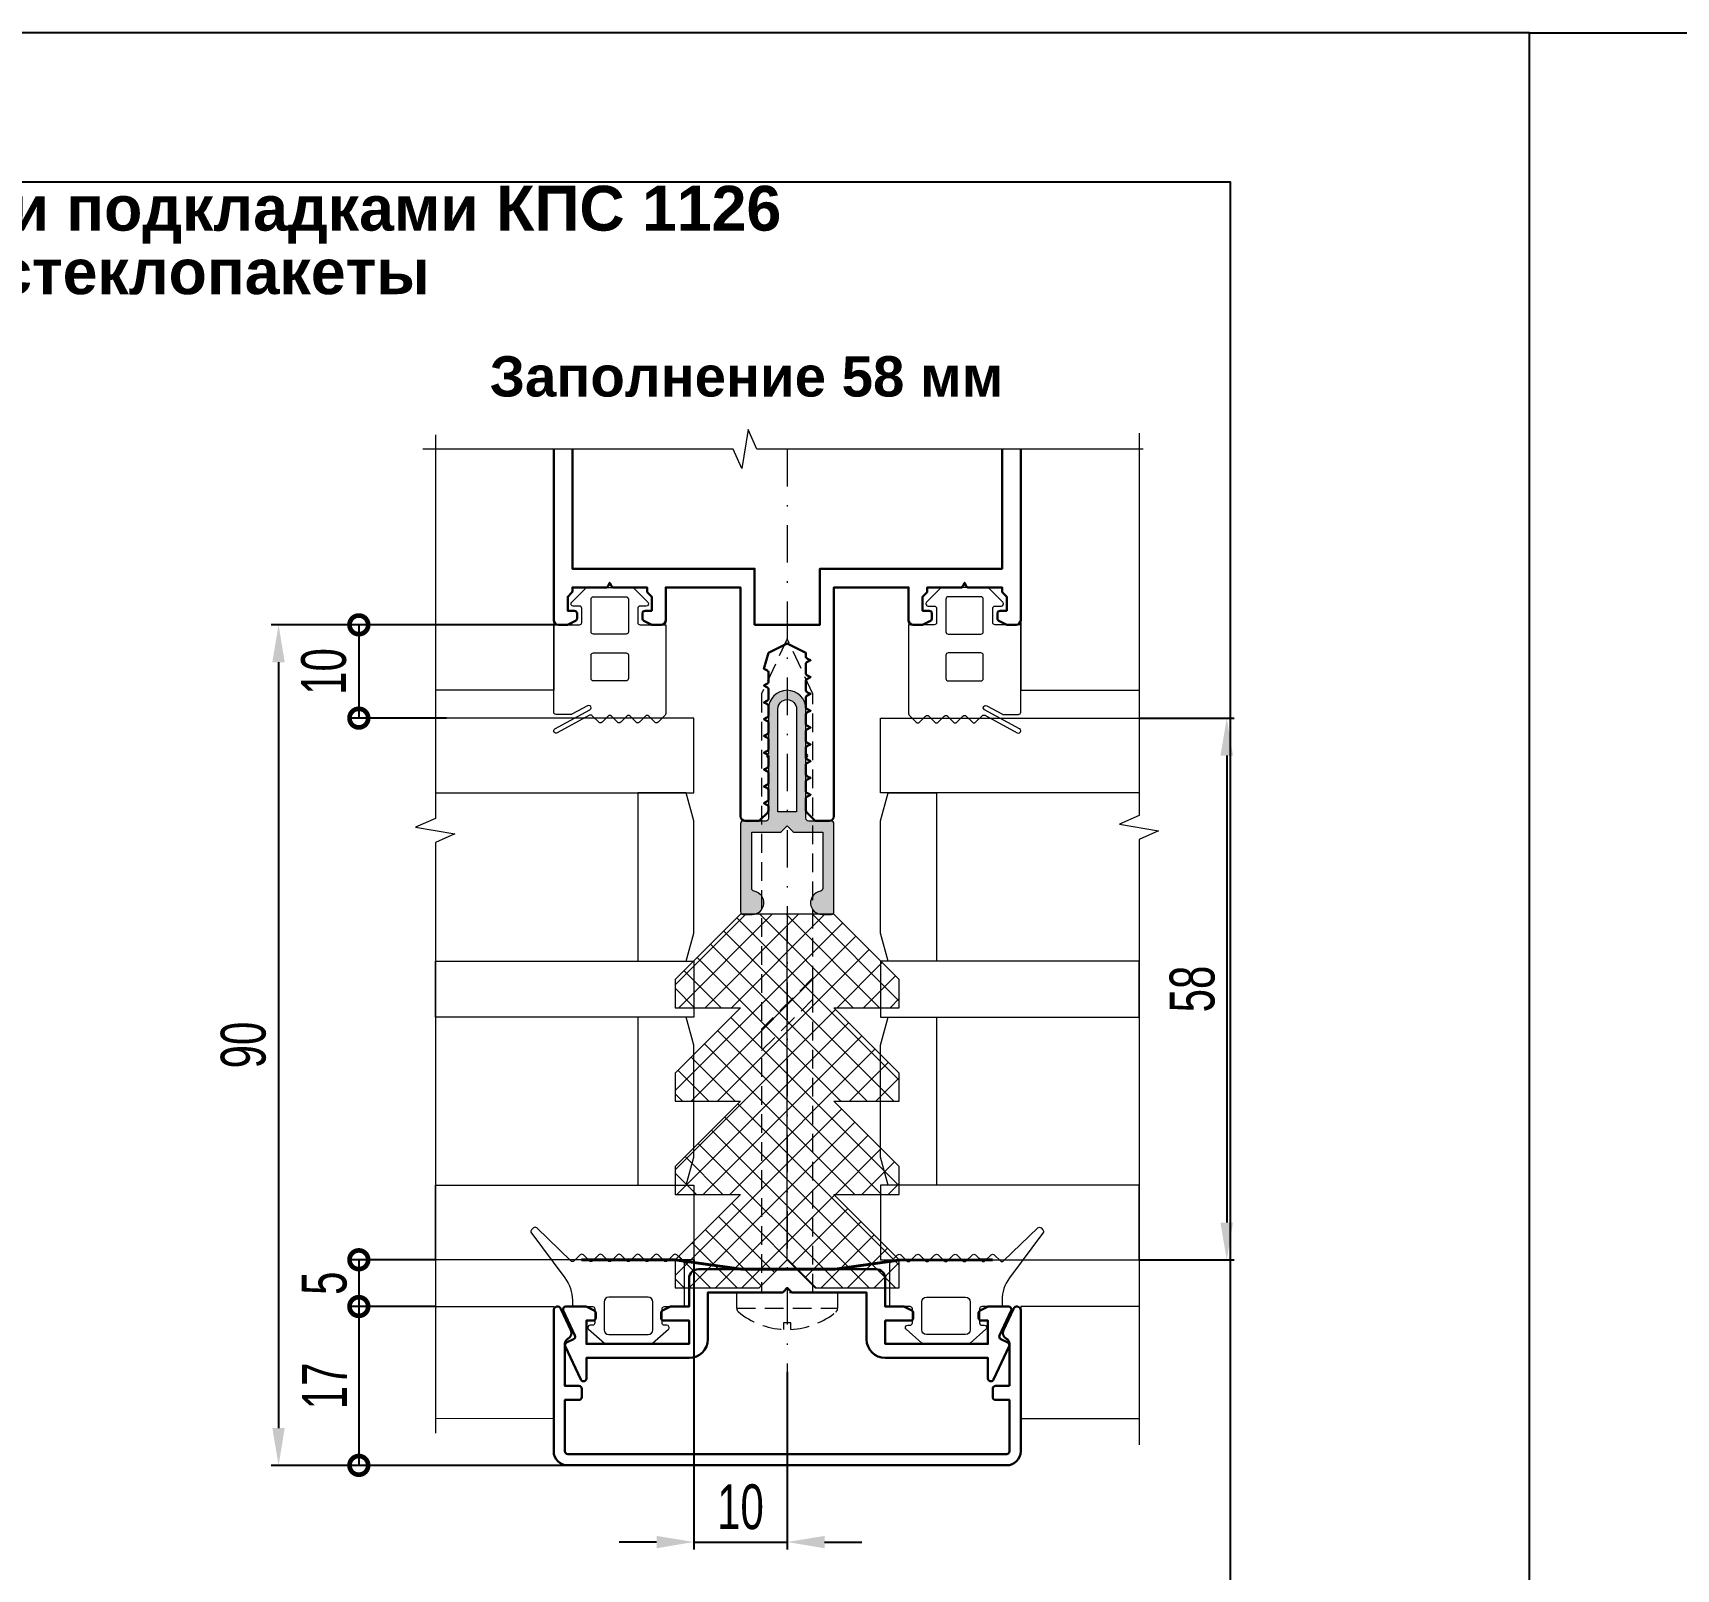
# Model space of a CAD drawing. Extents: x -37 to 8820, y -336 to 478.
# Drawn here: x 2839.8 to 2949.8, y 194.2 to 297 of the extents above; entities that cross this region are included whole.
import ezdxf

# ---------------------------------------------------------------- set-up
doc = ezdxf.new("R2010")
doc.units = 0
doc.header["$LTSCALE"] = 5
doc.linetypes.add('DASHDOT', pattern=[1, 0.5, -0.25, 0, -0.25])
doc.linetypes.add('HIDDEN', pattern=[0.375, 0.25, -0.125])
doc.layers.get('0').update_dxf_attribs({"linetype": 'CONTINUOUS', "lineweight": 30})
doc.layers.get('DEFPOINTS').update_dxf_attribs({"linetype": 'CONTINUOUS'})
for name, color, linetype, lineweight in [('1', 6, 'DASHDOT', 13), ('2', 3, 'HIDDEN', 13), ('Dimentions', 5, 'CONTINUOUS', 15), ('Glass', 5, 'CONTINUOUS', 20), ('Герлен', 7, 'CONTINUOUS', 60), ('Зигзаг', 1, 'CONTINUOUS', 15), ('Конструкции', 252, 'CONTINUOUS', 20), ('Текстовый', 7, 'CONTINUOUS', 9), ('Уплотнители', 1, 'CONTINUOUS', 20), ('Штриховка', 1, 'CONTINUOUS', 5)]:
    doc.layers.add(name, color=color, linetype=linetype, lineweight=lineweight)
doc.layers.add('Скрытые', color=14, linetype='CONTINUOUS', plot=False)
doc.styles.add('3', font='RUSS.SHX', dxfattribs={"width": 0.7, "height": 3})
doc.styles.add('Каталожный', font='arial.ttf', dxfattribs={"height": 2.5})
doc.dimstyles.new('MX1_6', dxfattribs={"dimtxt": 3, "dimasz": 2.5, "dimexe": 0.5, "dimexo": 0, "dimgap": 0.8, "dimtad": 1, "dimlfac": 1.6, "dimdsep": 46, "dimtxsty": '3', "dimcen": 0, "dimclrd": 256, "dimclre": 256, "dimclrt": 256, "dimaunit": 1, "dimadec": 0, "dimazin": 0, "dimtfac": 1, "dimtmove": 0, "dimatfit": 1, "dimfxl": 1, "dimtvp": 1, "dimtolj": 1, "dimtzin": 0, "dimarcsym": 0})

# ---------------------------------------------------------------- blocks, each defined once
blk = doc.blocks.new('*D1230')
at = {"layer": 'DEFPOINTS', "color": 0, "linetype": 'Continuous', "transparency": 16777216}
for p in [(2884.08, 214.88), (2890.33, 207.38), (2890.33, 196)]:
    blk.add_point(p, dxfattribs=at)
at = {"layer": 'Dimentions', "linetype": 'Continuous', "lineweight": -2, "transparency": 16777216}
for p, q in [((2884.08, 214.88), (2884.08, 195.5)), ((2890.33, 207.38), (2890.33, 195.5)), ((2881.58, 196), (2879.08, 196)), ((2884.08, 196), (2890.33, 196)), ((2892.83, 196), (2895.33, 196))]:
    blk.add_line(p, q, dxfattribs=at)
at = {"layer": 'Dimentions', "linetype": 'Continuous', "transparency": 16777216}
for points in [[(2881.58, 196.41), (2881.58, 195.58), (2884.08, 196)], [(2892.83, 196.41), (2892.83, 195.58), (2890.33, 196)]]:
    blk.add_solid(points, dxfattribs=at)
at = {"layer": 'Dimentions', "linetype": 'Continuous', "transparency": 16777216, "insert": (2887.2, 198.34), "char_height": 3, "attachment_point": 5, "style": '3'}
blk.add_mtext('\\A1;10', dxfattribs=at)
blk = doc.blocks.new('*D1231')
at = {"layer": 'DEFPOINTS', "color": 0, "linetype": 'Continuous', "transparency": 16777216}
for p in [(2913.87, 251.13), (2913.87, 214.88), (2919.74, 214.88)]:
    blk.add_point(p, dxfattribs=at)
at = {"layer": 'Dimentions', "linetype": 'Continuous', "lineweight": -2, "transparency": 16777216}
for p, q in [((2913.87, 251.13), (2920.24, 251.13)), ((2919.74, 248.63), (2919.74, 217.38)), ((2913.87, 214.88), (2920.24, 214.88))]:
    blk.add_line(p, q, dxfattribs=at)
at = {"layer": 'Dimentions', "linetype": 'Continuous', "transparency": 16777216}
for points in [[(2919.32, 248.63), (2920.16, 248.63), (2919.74, 251.13)], [(2919.32, 217.38), (2920.16, 217.38), (2919.74, 214.88)]]:
    blk.add_solid(points, dxfattribs=at)
at = {"layer": 'Dimentions', "linetype": 'Continuous', "transparency": 16777216, "insert": (2917.44, 233.01), "char_height": 3, "attachment_point": 5, "rotation": 90, "style": '3'}
blk.add_mtext('\\A1;58', dxfattribs=at)
blk = doc.blocks.new('_DotSmall')
at = {"color": 0, "linetype": 'ByBlock', "const_width": 0.5}
blk.add_lwpolyline([(-0.0625, 0, 1), (0.0625, 0, 1)], format="xyb", close=True, dxfattribs=at)
blk = doc.blocks.new('*D1232')
at = {"layer": 'DEFPOINTS', "color": 0, "linetype": 'Continuous', "transparency": 16777216}
for p in [(2866.78, 214.89), (2861.66, 211.76), (2866.78, 211.76)]:
    blk.add_point(p, dxfattribs=at)
at = {"layer": 'Dimentions', "linetype": 'Continuous', "lineweight": -2, "transparency": 16777216}
for p, q in [((2866.78, 214.89), (2861.16, 214.89)), ((2861.66, 214.89), (2861.66, 211.76)), ((2866.78, 211.76), (2861.16, 211.76))]:
    blk.add_line(p, q, dxfattribs=at)
at = {"layer": 'Dimentions', "linetype": 'Continuous', "lineweight": -2, "transparency": 16777216, "xscale": 2.5, "yscale": 2.5, "zscale": 2.5}
for p, rotation in [((2861.66, 214.89), 90), ((2861.66, 211.76), 270)]:
    blk.add_blockref('_DotSmall', p, dxfattribs=dict(at, rotation=rotation))
at = {"layer": 'Dimentions', "linetype": 'Continuous', "transparency": 16777216, "insert": (2859.36, 213.32), "char_height": 3, "attachment_point": 5, "rotation": 90, "style": '3'}
blk.add_mtext('\\A1;5', dxfattribs=at)
blk = doc.blocks.new('*D1233')
at = {"layer": 'DEFPOINTS', "color": 0, "linetype": 'Continuous', "transparency": 16777216}
for p in [(2866.78, 211.76), (2861.66, 201.13), (2878.01, 201.13)]:
    blk.add_point(p, dxfattribs=at)
at = {"layer": 'Dimentions', "linetype": 'Continuous', "lineweight": -2, "transparency": 16777216}
for p, q in [((2866.78, 211.76), (2861.16, 211.76)), ((2861.66, 211.76), (2861.66, 201.13)), ((2878.01, 201.13), (2861.16, 201.13))]:
    blk.add_line(p, q, dxfattribs=at)
at = {"layer": 'Dimentions', "linetype": 'Continuous', "lineweight": -2, "transparency": 16777216, "xscale": 2.5, "yscale": 2.5, "zscale": 2.5}
for p, rotation in [((2861.66, 211.76), 90), ((2861.66, 201.13), 270)]:
    blk.add_blockref('_DotSmall', p, dxfattribs=dict(at, rotation=rotation))
at = {"layer": 'Dimentions', "linetype": 'Continuous', "transparency": 16777216, "insert": (2859.36, 206.45), "char_height": 3, "attachment_point": 5, "rotation": 90, "style": '3'}
blk.add_mtext('\\A1;17', dxfattribs=at)
blk = doc.blocks.new('*D1234')
at = {"layer": 'DEFPOINTS', "color": 0, "linetype": 'Continuous', "transparency": 16777216}
for p in [(2875.94, 257.38), (2861.66, 251.14), (2867.52, 251.14)]:
    blk.add_point(p, dxfattribs=at)
at = {"layer": 'Dimentions', "linetype": 'Continuous', "lineweight": -2, "transparency": 16777216}
for p, q in [((2875.94, 257.38), (2861.16, 257.38)), ((2861.66, 257.38), (2861.66, 251.14)), ((2867.52, 251.14), (2861.16, 251.14))]:
    blk.add_line(p, q, dxfattribs=at)
at = {"layer": 'Dimentions', "linetype": 'Continuous', "lineweight": -2, "transparency": 16777216, "xscale": 2.5, "yscale": 2.5, "zscale": 2.5}
for p, rotation in [((2861.66, 257.38), 90), ((2861.66, 251.14), 270)]:
    blk.add_blockref('_DotSmall', p, dxfattribs=dict(at, rotation=rotation))
at = {"layer": 'Dimentions', "linetype": 'Continuous', "transparency": 16777216, "insert": (2859.32, 254.26), "char_height": 3, "attachment_point": 5, "rotation": 90, "style": '3'}
blk.add_mtext('\\A1;10', dxfattribs=at)
blk = doc.blocks.new('*D1235')
at = {"layer": 'DEFPOINTS', "color": 0, "linetype": 'Continuous', "transparency": 16777216}
for p in [(2875.3, 257.38), (2856.29, 201.13), (2878.01, 201.13)]:
    blk.add_point(p, dxfattribs=at)
at = {"layer": 'Dimentions', "linetype": 'Continuous', "lineweight": -2, "transparency": 16777216}
for p, q in [((2875.3, 257.38), (2855.79, 257.38)), ((2856.29, 254.88), (2856.29, 203.63)), ((2878.01, 201.13), (2855.79, 201.13))]:
    blk.add_line(p, q, dxfattribs=at)
at = {"layer": 'Dimentions', "linetype": 'Continuous', "transparency": 16777216}
for points in [[(2855.87, 254.88), (2856.7, 254.88), (2856.29, 257.38)], [(2855.87, 203.63), (2856.7, 203.63), (2856.29, 201.13)]]:
    blk.add_solid(points, dxfattribs=at)
at = {"layer": 'Dimentions', "linetype": 'Continuous', "transparency": 16777216, "insert": (2853.94, 229.26), "char_height": 3, "attachment_point": 5, "rotation": 90, "style": '3'}
blk.add_mtext('\\A1;90', dxfattribs=at)

msp = doc.modelspace()

# ---------------------------------------------------------------- hatches: boundary and pattern name
at = {"layer": 'Штриховка'}
h = msp.add_hatch(color=256, dxfattribs=at)
edge = h.paths.add_edge_path(flags=16)
edge.add_line((2889.7004, 244.8747), (2889.7004, 251.7497))
edge.add_arc((2890.3254, 251.7497), 0.625, 0, 180, ccw=False)
edge.add_line((2890.9504, 251.7497), (2890.9504, 244.8747))
edge.add_line((2890.9504, 244.8747), (2889.7004, 244.8747))
edge = h.paths.add_edge_path()
edge.add_arc((2892.6691, 238.781), 0.7813, 99.281799, 270)
edge.add_line((2892.6691, 237.9997), (2893.2629, 237.9997))
edge.add_arc((2893.2629, 238.1872), 0.1875, 270, 360)
edge.add_line((2893.4504, 238.1872), (2893.4504, 244.0622))
edge.add_arc((2893.2629, 244.0622), 0.1875, 0, 90)
edge.add_line((2893.2629, 244.2497), (2891.7629, 244.2497))
edge.add_arc((2891.7629, 244.4372), 0.1875, 180, 270, ccw=False)
edge.add_line((2891.5754, 244.4372), (2891.5754, 248.4997))
edge.add_arc((2891.5754, 248.6247), 0.125, 270, 450)
edge.add_line((2891.5754, 248.7497), (2891.5754, 251.7497))
edge.add_arc((2890.3254, 251.7497), 1.25, 0, 180)
edge.add_line((2889.0754, 251.7497), (2889.0754, 248.7497))
edge.add_arc((2889.0754, 248.6247), 0.125, 90, 270)
edge.add_line((2889.0754, 248.4997), (2889.0754, 244.4372))
edge.add_arc((2888.8879, 244.4372), 0.1875, -90, 0, ccw=False)
edge.add_line((2888.8879, 244.2497), (2887.3879, 244.2497))
edge.add_arc((2887.3879, 244.0622), 0.1875, 90, 180)
edge.add_line((2887.2004, 244.0622), (2887.2004, 238.1872))
edge.add_arc((2887.3879, 238.1872), 0.1875, 180, 270)
edge.add_line((2887.3879, 237.9997), (2887.9816, 237.9997))
edge.add_arc((2887.9816, 238.781), 0.7812, 270, 440.718201)
edge.add_arc((2888.1379, 239.737), 0.1875, 180, 260.718201, ccw=False)
edge.add_line((2887.9504, 239.737), (2887.9504, 243.4997))
edge.add_line((2887.9504, 243.4997), (2889.8102, 243.4997))
edge.add_arc((2889.8102, 243.6872), 0.1875, 270, 315)
edge.add_line((2889.9428, 243.5547), (2890.3254, 243.9372))
edge.add_line((2890.3254, 243.9372), (2890.7079, 243.5547))
edge.add_arc((2890.8405, 243.6872), 0.1875, 225, 270)
edge.add_line((2890.8405, 243.4997), (2892.7004, 243.4997))
edge.add_line((2892.7004, 243.4997), (2892.7004, 239.737))
edge.add_arc((2892.5129, 239.737), 0.1875, -80.718201, 0, ccw=False)
at = {"layer": 'Штриховка', "lineweight": 5}
h = msp.add_hatch(dxfattribs=at)
h.set_pattern_fill('NET', color=256, scale=10, angle=45, style=0)
h.set_pattern_definition([(45, (-2185.4737, 2925.4837), (-0.88388348, 0.88388348), []), (135, (-2185.4737, 2925.4837), (-0.88388348, -0.88388348), [])])
h.paths.add_polyline_path([(2892.2004, 213.011), (2897.8254, 213.011), (2897.8254, 214.886), (2893.4504, 219.261), (2897.8254, 219.261), (2897.8254, 221.136), (2893.4504, 225.511), (2897.8254, 225.511), (2897.8254, 227.386), (2893.4504, 231.761), (2897.8254, 231.761), (2897.8254, 233.636), (2893.4504, 238.011), (2887.2004, 238.011), (2882.8254, 233.636), (2882.8254, 231.761), (2887.2004, 231.761), (2882.8254, 227.386), (2882.8254, 225.511), (2887.2004, 225.511), (2882.8254, 221.136), (2882.8254, 219.261), (2887.2004, 219.261), (2882.8254, 214.886), (2882.8254, 213.011), (2888.4504, 213.011), (2890.3254, 214.886)])

# ---------------------------------------------------------------- linework, layer by layer
msp.add_lwpolyline([(2874.7004, 269.1469), (2874.7004, 257.6956, 0.41421356), (2875.0129, 257.3831), (2875.5936, 257.3831, 0.11643382), (2875.6775, 257.4029), (2876.1592, 257.6438, 0.28407904), (2876.2629, 257.8115), (2876.2629, 258.1331, 0.41421356), (2876.0754, 258.3206), (2875.6379, 258.3206), (2875.6379, 259.2581), (2875.8954, 259.5157, 0.19891237), (2875.9504, 259.6483), (2875.9504, 259.8831), (2878.1782, 259.8831, 0.28407904), (2878.3459, 259.9868), (2878.4504, 260.1956), (2878.5548, 259.9868, 0.28407904), (2878.7225, 259.8831), (2880.9504, 259.8831), (2880.9504, 259.6483, 0.19891237), (2881.0053, 259.5157), (2881.2629, 259.2581), (2881.2629, 258.3206), (2880.8254, 258.3206, 0.41421356), (2880.6379, 258.1331), (2880.6379, 257.8115, 0.28407904), (2880.7415, 257.6438), (2881.2233, 257.4029, 0.11643382), (2881.3071, 257.3831), (2881.8879, 257.3831, 0.41421356), (2882.2004, 257.6956), (2882.2004, 259.8831), (2887.2004, 259.8831), (2887.2004, 244.5706, 0.41421356), (2887.5129, 244.2581), (2888.3727, 244.2581, 0.19891237), (2888.5053, 244.313), (2889.0204, 244.8282, 0.19891237), (2889.0754, 244.9608), (2889.0754, 245.1735, 0.28407904), (2888.9717, 245.3412), (2888.7629, 245.4456), (2888.9717, 245.55, 0.28407904), (2889.0754, 245.7177), (2889.0754, 246.2985, 0.28407904), (2888.9717, 246.4662), (2888.7629, 246.5706), (2888.9717, 246.675, 0.28407904), (2889.0754, 246.8427), (2889.0754, 247.4235, 0.28407904), (2888.9717, 247.5912), (2888.7629, 247.6956), (2888.9717, 247.8, 0.28407904), (2889.0754, 247.9677), (2889.0754, 248.5485, 0.28407904), (2888.9717, 248.7162), (2888.7629, 248.8206), (2888.9717, 248.925, 0.28407904), (2889.0754, 249.0927), (2889.0754, 249.6735, 0.28407904), (2888.9717, 249.8412), (2888.7629, 249.9456), (2888.9717, 250.05, 0.28407904), (2889.0754, 250.2177), (2889.0754, 250.7985, 0.28407904), (2888.9717, 250.9662), (2888.7629, 251.0706), (2888.9717, 251.175, 0.28407904), (2889.0754, 251.3427), (2889.0754, 251.9235, 0.28407904), (2888.9717, 252.0912), (2888.7629, 252.1956), (2888.9717, 252.3, 0.28407904), (2889.0754, 252.4677), (2889.0754, 253.0485, 0.28407904), (2888.9717, 253.2162), (2888.7629, 253.3206), (2888.9717, 253.425, 0.28407904), (2889.0754, 253.5927), (2889.0754, 254.1735, 0.28407904), (2888.9717, 254.3412), (2888.7629, 254.4456), (2889.0754, 255.5081), (2890.3254, 256.1331), (2891.5754, 255.5081), (2891.5754, 255.2802, 0.28407904), (2891.679, 255.1125), (2891.8879, 255.0081), (2891.679, 254.9037, 0.28407904), (2891.5754, 254.736), (2891.5754, 254.1552, 0.28407904), (2891.679, 253.9875), (2891.8879, 253.8831), (2891.679, 253.7787, 0.28407904), (2891.5754, 253.611), (2891.5754, 253.0302, 0.28407904), (2891.679, 252.8625), (2891.8879, 252.7581), (2891.679, 252.6537, 0.28407904), (2891.5754, 252.486), (2891.5754, 251.9052, 0.28407904), (2891.679, 251.7375), (2891.8879, 251.6331), (2891.679, 251.5287, 0.28407904), (2891.5754, 251.361), (2891.5754, 250.7802, 0.28407904), (2891.679, 250.6125), (2891.8879, 250.5081), (2891.679, 250.4037, 0.28407904), (2891.5754, 250.236), (2891.5754, 249.6552, 0.28407904), (2891.679, 249.4875), (2891.8879, 249.3831), (2891.679, 249.2787, 0.28407904), (2891.5754, 249.111), (2891.5754, 248.5302, 0.28407904), (2891.679, 248.3625), (2891.8879, 248.2581), (2891.679, 248.1537, 0.28407904), (2891.5754, 247.986), (2891.5754, 247.4052, 0.28407904), (2891.679, 247.2375), (2891.8879, 247.1331), (2891.679, 247.0287, 0.28407904), (2891.5754, 246.861), (2891.5754, 246.2802, 0.28407904), (2891.679, 246.1125), (2891.8879, 246.0081), (2891.679, 245.9037, 0.28407904), (2891.5754, 245.736), (2891.5754, 244.9608, 0.19891237), (2891.6303, 244.8282), (2892.1454, 244.313, 0.19891237), (2892.278, 244.2581), (2893.1379, 244.2581, 0.41421356), (2893.4504, 244.5706), (2893.4504, 259.8831), (2898.4504, 259.8831), (2898.4504, 257.6956, 0.41421356), (2898.7629, 257.3831), (2899.3436, 257.3831, 0.11643382), (2899.4275, 257.4029), (2899.9092, 257.6438, 0.28407904), (2900.0129, 257.8115), (2900.0129, 258.1331, 0.41421356), (2899.8254, 258.3206), (2899.3879, 258.3206), (2899.3879, 259.2581), (2899.6454, 259.5157, 0.19891237), (2899.7004, 259.6483), (2899.7004, 259.8831), (2901.9282, 259.8831, 0.28407904), (2902.0959, 259.9868), (2902.2004, 260.1956), (2902.3048, 259.9868, 0.28407904), (2902.4725, 259.8831), (2904.7004, 259.8831), (2904.7004, 259.6483, 0.19891237), (2904.7553, 259.5157), (2905.0129, 259.2581), (2905.0129, 258.3206), (2904.5754, 258.3206, 0.41421356), (2904.3879, 258.1331), (2904.3879, 257.8115, 0.28407904), (2904.4915, 257.6438), (2904.9733, 257.4029, 0.11643382), (2905.0571, 257.3831), (2905.6379, 257.3831, 0.41421356), (2905.9504, 257.6956), (2905.9504, 269.1469)], format="xyb")
msp.add_lwpolyline([(2875.9504, 269.1469), (2875.9504, 261.1331), (2888.1379, 261.1331), (2888.1379, 257.3831), (2892.5129, 257.3831), (2892.5129, 261.1331), (2904.7004, 261.1331), (2904.7004, 269.1469)])
for points in [[(2875.4679, 209.1042, -0.41421356), (2875.5586, 209.3533), (2876.0304, 209.5734, 0.41421356), (2876.1211, 209.8225), (2875.3429, 211.4914, -0.54861879), (2875.5129, 211.7581), (2876.8436, 211.7581, -0.11643382), (2876.9275, 211.7383), (2877.4092, 211.4974, -0.28407904), (2877.5129, 211.3297), (2877.5129, 211.0081, -0.41421356), (2877.3254, 210.8206), (2876.8879, 210.8206), (2876.8879, 209.2581), (2883.7629, 209.2581), (2883.7629, 210.8206), (2882.0754, 210.8206, -0.41421356), (2881.8879, 211.0081), (2881.8879, 211.3297, -0.28407904), (2881.9915, 211.4974), (2882.4733, 211.7383, -0.11643382), (2882.5571, 211.7581), (2883.7629, 211.7581), (2883.7629, 213.6331, -0.41421356), (2884.3879, 214.2581), (2896.2629, 214.2581, -0.41421356), (2896.8879, 213.6331), (2896.8879, 211.7581), (2898.0936, 211.7581, -0.11643382), (2898.1775, 211.7383), (2898.6592, 211.4974, -0.28407904), (2898.7629, 211.3297), (2898.7629, 211.0081, -0.41421356), (2898.5754, 210.8206), (2896.8879, 210.8206), (2896.8879, 209.2581), (2903.7629, 209.2581), (2903.7629, 210.8206), (2903.3254, 210.8206, -0.41421356), (2903.1379, 211.0081), (2903.1379, 211.3297, -0.28407904), (2903.2415, 211.4974), (2903.7233, 211.7383, -0.11643382), (2903.8071, 211.7581), (2905.1379, 211.7581, -0.54861879), (2905.3078, 211.4914), (2904.5296, 209.8225, 0.41421356), (2904.6203, 209.5734), (2905.0921, 209.3533, -0.41421356), (2905.1828, 209.1042), (2904.1393, 206.8664, -0.29147342), (2903.9694, 206.7581), (2903.9504, 206.7581, -0.41421356), (2903.7629, 206.9456), (2903.7629, 208.3206), (2896.8879, 208.3206, -0.41421356), (2895.6379, 209.5706), (2895.6379, 212.6956), (2890.7155, 212.6956, -0.19891237), (2890.5829, 212.7505), (2890.3254, 213.0081), (2890.0678, 212.7505, -0.19891237), (2889.9352, 212.6956), (2885.0129, 212.6956), (2885.0129, 209.5706, -0.41421356), (2883.7629, 208.3206), (2876.8879, 208.3206), (2876.8879, 206.9456, -0.41421356), (2876.7004, 206.7581), (2876.6814, 206.7581, -0.29147342), (2876.5114, 206.8664)], [(2905.2004, 206.4456), (2905.2004, 209.2714, 0.27973928), (2904.9984, 209.6041, -0.40155944), (2904.8039, 210.1771), (2905.4738, 211.6138, -0.80258485), (2905.9504, 211.5081), (2905.9504, 202.0706, -0.41421356), (2905.0129, 201.1331), (2875.6379, 201.1331, -0.41421356), (2874.7004, 202.0706), (2874.7004, 211.5081, -0.80258485), (2875.1769, 211.6138), (2875.8469, 210.1771, -0.40155944), (2875.6523, 209.6041, 0.27973928), (2875.4504, 209.2714), (2875.4504, 206.4456), (2876.3879, 206.4456, -0.41421356), (2876.5754, 206.2581), (2876.5754, 205.6956, -0.41421356), (2876.3879, 205.5081), (2875.4504, 205.5081), (2875.4504, 202.0706, 0.41421356), (2875.6379, 201.8831), (2905.0129, 201.8831, 0.41421356), (2905.2004, 202.0706), (2905.2004, 205.5081), (2904.2629, 205.5081, -0.41421356), (2904.0754, 205.6956), (2904.0754, 206.2581, -0.41421356), (2904.2629, 206.4456)]]:
    msp.add_lwpolyline(points, format="xyb", close=True)
at = {"layer": '1'}
msp.add_line((2890.3254, 269.1469), (2890.3254, 207.3831), dxfattribs=at)
at = {"layer": '2'}
msp.add_line((2886.9504, 211.6395), (2893.7004, 211.6395), dxfattribs=at)
for points in [[(2892.0441, 212.6956), (2892.0441, 252.7597), (2890.3254, 256.4456), (2888.6066, 252.7597), (2888.6066, 212.6956)], [(2888.6066, 228.8865), (2892.0441, 232.324), (2892.0441, 233.7563), (2888.6066, 230.3188)]]:
    msp.add_lwpolyline(points, close=True, dxfattribs=at)
msp.add_lwpolyline([(2890.0797, 210.2327, -0.16184886), (2887.064, 211.3985, -0.22388754), (2886.9504, 211.6395), (2886.9504, 212.6956), (2893.7004, 212.6956), (2893.7004, 211.6395, -0.22388754), (2893.5867, 211.3985, -0.16184886), (2890.571, 210.2327), (2890.571, 210.6704), (2890.0797, 210.6704)], format="xyb", close=True, dxfattribs=at)
at = {"layer": 'Glass'}
for points in [[(2866.7802, 246.1331), (2884.0754, 246.1331), (2884.0754, 251.1331), (2866.7802, 251.1331)], [(2913.8705, 246.1331), (2896.5754, 246.1331), (2896.5754, 251.1331), (2913.8705, 251.1331)], [(2883.5731, 246.1331), (2880.3255, 246.1331), (2880.3255, 234.8831), (2883.5731, 234.8831), (2884.0755, 236.7581), (2884.0755, 244.2581)], [(2897.0776, 246.1331), (2900.3252, 246.1331), (2900.3252, 234.8831), (2897.0776, 234.8831), (2896.5752, 236.7581), (2896.5752, 244.2581)], [(2866.7802, 234.8831), (2884.0755, 234.8831), (2884.0755, 231.1331), (2866.7802, 231.1331)], [(2913.8705, 234.8831), (2896.5752, 234.8831), (2896.5752, 231.1331), (2913.8705, 231.1331)], [(2883.5731, 231.1331), (2880.3255, 231.1331), (2880.3255, 219.8831), (2883.5731, 219.8831), (2884.0755, 221.7581), (2884.0755, 229.2581)], [(2897.0776, 231.1331), (2900.3252, 231.1331), (2900.3252, 219.8831), (2897.0776, 219.8831), (2896.5752, 221.7581), (2896.5752, 229.2581)], [(2866.7802, 219.8831), (2884.0754, 219.8831), (2884.0754, 214.8831), (2866.7802, 214.8831)], [(2913.8705, 219.8831), (2896.5754, 219.8831), (2896.5754, 214.8831), (2913.8705, 214.8831)]]:
    msp.add_lwpolyline(points, close=True, dxfattribs=at)
at = {"layer": 'Герлен', "ltscale": 2, "const_width": 0.1875}
msp.add_lwpolyline([(2876.5552, 214.8831), (2882.8254, 214.8831), (2887.2673, 214.2581), (2893.5173, 214.2581), (2897.8253, 214.8679), (2904.0725, 214.8831)], dxfattribs=at)
at = {"layer": 'Зигзаг'}
for points in [[(2866.7802, 270.1033), (2866.7802, 244.4117), (2865.4623, 243.8308), (2868.075, 243.3952), (2866.7802, 242.8127), (2866.7802, 203.2801)], [(2914.1387, 269.1469), (2888.3009, 269.1469), (2887.7201, 270.4648), (2887.2844, 267.8521), (2886.7019, 269.1469), (2865.9463, 269.1469)], [(2913.8705, 270.2066), (2913.8705, 244.6187), (2912.5526, 244.0379), (2915.1653, 243.6022), (2913.8705, 243.0197), (2913.8705, 202.4985)]]:
    msp.add_lwpolyline(points, dxfattribs=at)
at = {"layer": 'Конструкции'}
for points in [[(2874.7004, 269.1469), (2874.7004, 253.0081), (2866.7802, 253.0043)], [(2905.9504, 269.1469), (2905.9504, 253.0081), (2913.8705, 253.0081)], [(2866.7802, 211.7543), (2874.7004, 211.7581), (2874.7004, 204.2581), (2866.7802, 204.2543)], [(2913.8705, 211.7581), (2905.9504, 211.7581), (2905.9504, 204.2581), (2913.8705, 204.2581)]]:
    msp.add_lwpolyline(points, dxfattribs=at)
at = {"layer": 'Скрытые', "linetype": 'Continuous'}
for points in [[(2940, 297), (2730, 297), (2730, 0), (2940, 0)], [(2940, 297), (3150, 297), (3150, 0), (2940, 0)], [(2920, 10), (2920, 287), (2755, 287), (2755, 10)]]:
    msp.add_lwpolyline(points, close=True, dxfattribs=at)
at = {"layer": 'Уплотнители'}
msp.add_line((2890.3254, 214.886), (2890.3254, 237.0735), dxfattribs=at)
for points in [[(2876.9696, 251.969), (2875.9246, 251.402, -0.12491271), (2875.85, 251.3831), (2874.8566, 251.3831, -0.41421356), (2874.7004, 251.5394), (2874.7004, 257.3831), (2876.4191, 257.3831, 0.41421356), (2876.5754, 257.5394), (2876.5754, 258.4769, 0.41421356), (2876.4191, 258.6331), (2876.0129, 258.6331, -0.66858666), (2875.9025, 258.9), (2876.8421, 259.8375, -0.19861919), (2876.9525, 259.8831), (2879.9482, 259.8831, -0.19861919), (2880.0586, 259.8375), (2880.9982, 258.9, -0.66858666), (2880.8879, 258.6331), (2880.4816, 258.6331, 0.41421356), (2880.3254, 258.4769), (2880.3254, 257.5394, 0.41421356), (2880.4816, 257.3831), (2882.2004, 257.3831), (2882.2004, 251.4478, -0.19891237), (2882.1546, 251.3373), (2881.6858, 250.8686, -0.41421356), (2881.4649, 250.8686), (2881.0608, 251.2726, 0.41421356), (2880.8399, 251.2726), (2880.4358, 250.8686, -0.41421356), (2880.2149, 250.8686), (2879.8108, 251.2726, 0.41421356), (2879.5899, 251.2726), (2879.1858, 250.8686, -0.41421356), (2878.9649, 250.8686), (2878.5608, 251.2726, 0.41421356), (2878.3399, 251.2726), (2877.9358, 250.8686, -0.41421356), (2877.7149, 250.8686), (2877.2828, 251.3006, 0.33207606), (2877.0978, 251.3275), (2874.9311, 250.152, -1), (2874.7821, 250.4267), (2877.1186, 251.6943, 1)], [(2903.6811, 251.969), (2904.7262, 251.402, 0.12491271), (2904.8007, 251.3831), (2905.7941, 251.3831, 0.41421356), (2905.9504, 251.5394), (2905.9504, 257.3831), (2904.2316, 257.3831, -0.41421356), (2904.0754, 257.5394), (2904.0754, 258.4769, -0.41421356), (2904.2316, 258.6331), (2904.6379, 258.6331, 0.66858666), (2904.7482, 258.9), (2903.8086, 259.8375, 0.19861919), (2903.6982, 259.8831), (2900.7025, 259.8831, 0.19861919), (2900.5921, 259.8375), (2899.6525, 258.9, 0.66858666), (2899.7629, 258.6331), (2900.1691, 258.6331, -0.41421356), (2900.3254, 258.4769), (2900.3254, 257.5394, -0.41421356), (2900.1691, 257.3831), (2898.4504, 257.3831), (2898.4504, 251.4478, 0.19891237), (2898.4961, 251.3373), (2898.9649, 250.8686, 0.41421356), (2899.1858, 250.8686), (2899.5899, 251.2726, -0.41421356), (2899.8108, 251.2726), (2900.2149, 250.8686, 0.41421356), (2900.4358, 250.8686), (2900.8399, 251.2726, -0.41421356), (2901.0608, 251.2726), (2901.4649, 250.8686, 0.41421356), (2901.6858, 250.8686), (2902.0899, 251.2726, -0.41421356), (2902.3108, 251.2726), (2902.7149, 250.8686, 0.41421356), (2902.9358, 250.8686), (2903.3679, 251.3006, -0.33207606), (2903.5529, 251.3275), (2905.7196, 250.152, 1), (2905.8686, 250.4267), (2903.5321, 251.6943, -1)], [(2877.3566, 259.2581), (2879.5441, 259.2581, -0.41421356), (2879.7004, 259.1019), (2879.7004, 256.9144, -0.41421356), (2879.5441, 256.7581), (2877.3566, 256.7581, -0.41421356), (2877.2004, 256.9144), (2877.2004, 259.1019, -0.41421356)], [(2903.2941, 259.2581), (2901.1066, 259.2581, 0.41421356), (2900.9504, 259.1019), (2900.9504, 256.9144, 0.41421356), (2901.1066, 256.7581), (2903.2941, 256.7581, 0.41421356), (2903.4504, 256.9144), (2903.4504, 259.1019, 0.41421356)], [(2877.3566, 255.5081), (2879.5441, 255.5081, -0.41421356), (2879.7004, 255.3519), (2879.7004, 253.7894, -0.41421356), (2879.5441, 253.6331), (2877.3566, 253.6331, -0.41421356), (2877.2004, 253.7894), (2877.2004, 255.3519, -0.41421356)], [(2903.2941, 255.5081), (2901.1066, 255.5081, 0.41421356), (2900.9504, 255.3519), (2900.9504, 253.7894, 0.41421356), (2901.1066, 253.6331), (2903.2941, 253.6331, 0.41421356), (2903.4504, 253.7894), (2903.4504, 255.3519, 0.41421356)], [(2892.5431, 239.552, 0.92211283), (2892.6691, 237.9997), (2893.2629, 237.9997, 0.41421356), (2893.4504, 238.1872), (2893.4504, 244.0622, 0.41421356), (2893.2629, 244.2497), (2891.7629, 244.2497, -0.41421356), (2891.5754, 244.4372), (2891.5754, 248.4997, 1), (2891.5754, 248.7497), (2891.5754, 251.7497, 1), (2889.0754, 251.7497), (2889.0754, 248.7497, 1), (2889.0754, 248.4997), (2889.0754, 244.4372, -0.41421356), (2888.8879, 244.2497), (2887.3879, 244.2497, 0.41421356), (2887.2004, 244.0622), (2887.2004, 238.1872, 0.41421356), (2887.3879, 237.9997), (2887.9816, 237.9997, 0.92211283), (2888.1076, 239.552, -0.36752318), (2887.9504, 239.737), (2887.9504, 243.4997), (2889.8102, 243.4997, 0.19891237), (2889.9428, 243.5547), (2890.3254, 243.9372), (2890.7079, 243.5547, 0.19891237), (2890.8405, 243.4997), (2892.7004, 243.4997), (2892.7004, 239.737, -0.36752318)], [(2889.7004, 244.8747), (2889.7004, 251.7497, -1), (2890.9504, 251.7497), (2890.9504, 244.8747)], [(2882.1066, 210.5081, -0.41421356), (2881.9504, 210.6644), (2881.9504, 211.6019, -0.41421356), (2882.1066, 211.7581), (2883.4504, 211.7581), (2883.4504, 214.646, 0.19891237), (2883.4137, 214.7344), (2882.9358, 215.2123, 0.41421356), (2882.7149, 215.2123), (2882.3108, 214.8083, -0.41421356), (2882.0899, 214.8083), (2881.6858, 215.2123, 0.41421356), (2881.4649, 215.2123), (2881.0608, 214.8083, -0.41421356), (2880.8399, 214.8083), (2880.4358, 215.2123, 0.41421356), (2880.2149, 215.2123), (2879.8108, 214.8083, -0.41421356), (2879.5899, 214.8083), (2879.1858, 215.2123, 0.41421356), (2878.9649, 215.2123), (2878.5608, 214.8083, -0.41421356), (2878.3399, 214.8083), (2877.9358, 215.2123, 0.41421356), (2877.7149, 215.2123), (2877.3108, 214.8083, -0.41421356), (2877.0899, 214.8083), (2876.6858, 215.2123, 0.41421356), (2876.4649, 215.2123), (2876.0608, 214.8083, -0.41421356), (2875.8399, 214.8083), (2873.5608, 217.0226, 0.41421356), (2873.3399, 217.0226), (2873.2086, 216.8913, 0.29253821), (2873.1724, 216.7268), (2875.4532, 213.6736, -0.16178775), (2875.9504, 212.1774), (2875.9504, 211.7581), (2877.2941, 211.7581, -0.41421356), (2877.4504, 211.6019), (2877.4504, 210.6644, -0.41421356), (2877.2941, 210.5081), (2877.1379, 210.5081, 0.66858666), (2877.0275, 210.2412), (2878.0921, 209.3037, 0.19861919), (2878.2025, 209.2581), (2881.1982, 209.2581, 0.19861919), (2881.3086, 209.3037), (2882.3732, 210.2412, 0.66858666), (2882.2629, 210.5081)], [(2898.5441, 210.5081, 0.41421356), (2898.7004, 210.6644), (2898.7004, 211.6019, 0.41421356), (2898.5441, 211.7581), (2897.2004, 211.7581), (2897.2004, 214.646, -0.19891237), (2897.237, 214.7344), (2897.7149, 215.2123, -0.41421356), (2897.9358, 215.2123), (2898.3399, 214.8083, 0.41421356), (2898.5608, 214.8083), (2898.9649, 215.2123, -0.41421356), (2899.1858, 215.2123), (2899.5899, 214.8083, 0.41421356), (2899.8108, 214.8083), (2900.2149, 215.2123, -0.41421356), (2900.4358, 215.2123), (2900.8399, 214.8083, 0.41421356), (2901.0608, 214.8083), (2901.4649, 215.2123, -0.41421356), (2901.6858, 215.2123), (2902.0899, 214.8083, 0.41421356), (2902.3108, 214.8083), (2902.7149, 215.2123, -0.41421356), (2902.9358, 215.2123), (2903.3399, 214.8083, 0.41421356), (2903.5608, 214.8083), (2903.9649, 215.2123, -0.41421356), (2904.1858, 215.2123), (2904.5899, 214.8083, 0.41421356), (2904.8108, 214.8083), (2907.0899, 217.0226, -0.41421356), (2907.3108, 217.0226), (2907.4422, 216.8913, -0.29253821), (2907.4783, 216.7268), (2905.1975, 213.6736, 0.16178775), (2904.7004, 212.1774), (2904.7004, 211.7581), (2903.3566, 211.7581, 0.41421356), (2903.2004, 211.6019), (2903.2004, 210.6644, 0.41421356), (2903.3566, 210.5081), (2903.5129, 210.5081, -0.66858666), (2903.6232, 210.2412), (2902.5586, 209.3037, -0.19861919), (2902.4482, 209.2581), (2899.4525, 209.2581, -0.19861919), (2899.3421, 209.3037), (2898.2775, 210.2412, -0.66858666), (2898.3879, 210.5081)], [(2878.3879, 209.8831), (2881.0129, 209.8831, 0.41421356), (2881.3254, 210.1956), (2881.3254, 212.0706, 0.41421356), (2881.0129, 212.3831), (2878.3879, 212.3831, 0.41421356), (2878.0754, 212.0706), (2878.0754, 210.1956, 0.41421356)], [(2902.2629, 209.8831), (2899.6379, 209.8831, -0.41421356), (2899.3254, 210.1956), (2899.3254, 212.0706, -0.41421356), (2899.6379, 212.3831), (2902.2629, 212.3831, -0.41421356), (2902.5754, 212.0706), (2902.5754, 210.1956, -0.41421356)]]:
    msp.add_lwpolyline(points, format="xyb", close=True, dxfattribs=at)
msp.add_lwpolyline([(2892.2004, 213.011), (2897.8254, 213.011), (2897.8254, 214.886), (2893.4504, 219.261), (2897.8254, 219.261), (2897.8254, 221.136), (2893.4504, 225.511), (2897.8254, 225.511), (2897.8254, 227.386), (2893.4504, 231.761), (2897.8254, 231.761), (2897.8254, 233.636), (2893.4504, 238.011), (2887.2004, 238.011), (2882.8254, 233.636), (2882.8254, 231.761), (2887.2004, 231.761), (2882.8254, 227.386), (2882.8254, 225.511), (2887.2004, 225.511), (2882.8254, 221.136), (2882.8254, 219.261), (2887.2004, 219.261), (2882.8254, 214.886), (2882.8254, 213.011), (2888.4504, 213.011), (2890.3254, 214.886)], close=True, dxfattribs=at)

# ---------------------------------------------------------------- texts
at = {"layer": 'Текстовый', "linetype": 'Continuous', "insert": (2837.5, 282.7033), "char_height": 3, "width": 165, "attachment_point": 5, "line_spacing_factor": 0.85, "style": 'Каталожный'}
msp.add_mtext('{\\fArial|b1|i0|c204|p34;Сечения с алюминиевыми подкладками КПС 1126\\Pпод большие стеклопакеты}', dxfattribs=at)
at = {"layer": 'Текстовый', "linetype": 'Continuous', "insert": (2866.2727, 275.3606), "char_height": 2.7, "width": 42.664921, "attachment_point": 1, "style": 'Каталожный'}
msp.add_mtext('\\pxqc;{\\fArial|b1|i0|c204|p34;Заполнение 58 мм}', dxfattribs=at)

# ---------------------------------------------------------------- dimensions: what is measured, and where the dimension line sits
at = {"layer": 'Dimentions', "linetype": 'Continuous'}
for base, p1, p2, picture, middle in [((2856.2852, 201.1331), (2875.3032, 257.3831), (2878.0104, 201.1331), '*D1235', (2853.9423, 229.2581)), ((2919.7388, 214.8831), (2913.8705, 251.1331), (2913.8705, 214.8831), '*D1231', (2917.4388, 233.0081))]:
    dim = msp.add_linear_dim(base=base, p1=p1, p2=p2, angle=90, dimstyle='MX1_6', dxfattribs=at)
    dim.commit()
    dim.dimension.update_dxf_attribs({"geometry": picture, "text_midpoint": middle})
for base, p1, p2, picture, middle in [((2861.6588, 251.136), (2875.9408, 257.3831), (2867.5173, 251.136), '*D1234', (2859.316, 254.2595)), ((2861.6588, 211.7581), (2866.7802, 214.886), (2866.7802, 211.7581), '*D1232', (2859.3588, 213.322)), ((2861.6588, 201.1331), (2866.7802, 211.7581), (2878.0104, 201.1331), '*D1233', (2859.3588, 206.4456))]:
    dim = msp.add_linear_dim(base=base, p1=p1, p2=p2, angle=90, dimstyle='MX1_6', override={"dimdec": 0, "dimblk1": 'DotSmall', "dimblk2": 'DotSmall', "dimsah": 1}, dxfattribs=at)
    dim.commit()
    dim.dimension.update_dxf_attribs({"geometry": picture, "text_midpoint": middle})
dim = msp.add_linear_dim(base=(2890.3254, 195.998), p1=(2884.0754, 214.8831), p2=(2890.3254, 207.3831), dimstyle='MX1_6', dxfattribs=at)
dim.commit()
dim.dimension.update_dxf_attribs({"geometry": '*D1230', "text_midpoint": (2887.2004, 198.3409)})

doc.saveas('drawing.dxf')
